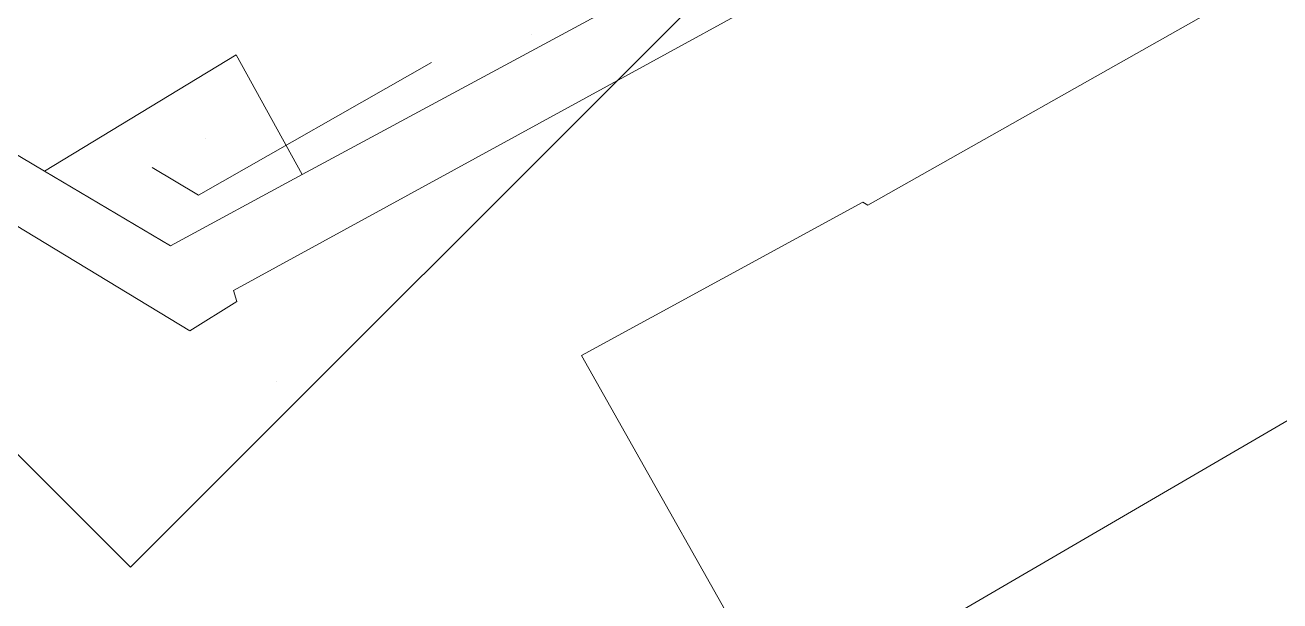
# Model space of a CAD drawing. Header units: metres. Extents: x 0 to 105485, y 0 to 425721.
# Drawn here: x 104951.6 to 104962.32, y 425437.21 to 425442.13 of the extents above; entities that cross this region are included whole.
import ezdxf

# ---------------------------------------------------------------- set-up
doc = ezdxf.new("R2010")
doc.units = ezdxf.units.M
doc.header["$MEASUREMENT"] = 0
doc.linetypes.add('KG-PERCEEL-SO', pattern=[19, 5.5, -4, 5.5, -4])
for name, color, linetype, lineweight in [('B-XX-GK-KADEMUUR-G', 150, 'Continuous', 18), ('B-XX-IE-MEUBILAIR-G', 7, 'Continuous', 18), ('B-XX-IE-MEUBILAIR_WATERWEGMEUBILAIR-G', 150, 'Continuous', 18), ('B-XX-KG-GRENS_PERCEEL-G', 150, 'KG-PERCEEL-SO', 18), ('B-XX-KW-KUNSTWERK_STEIGER-G', 170, 'Continuous', 18), ('B-XX-OG-GRENS-G', 7, 'Continuous', 18), ('B-XX-OG-WATER_HAVEN-G', 170, 'Continuous', 18), ('B-XX-VH-GESLOTENVERHARDING_BETON-G', 10, 'Continuous', 18), ('B-XX-VH-OPENVERHARDING-G', 90, 'Continuous', 18)]:
    doc.layers.add(name, color=color, linetype=linetype, lineweight=lineweight)

msp = doc.modelspace()

# ---------------------------------------------------------------- linework, layer by layer
at = {"layer": 'B-XX-GK-KADEMUUR-G', "ltscale": 0.5}
msp.add_lwpolyline([(104956.934, 425441.81), (104959.745, 425443.35), (104960.744, 425443.897), (104963.145, 425445.229), (104965.365, 425446.497), (104965.242, 425446.705), (104965.095, 425446.952), (104959.798, 425444), (104957.212, 425442.605), (104953.967, 425440.854), (104952.842, 425440.247), (104951.765, 425440.885), (104950.086, 425441.88), (104946.975, 425443.723), (104946.704, 425443.257), (104949.488, 425441.653), (104953.007, 425439.521), (104953.409, 425439.769), (104953.381, 425439.865)], close=True, dxfattribs=at)
at = {"layer": 'B-XX-IE-MEUBILAIR-G', "color": 0, "true_color": 0x604a38}
msp.add_polyline3d([(104955.928, 425442.048, 3.39), (104955.928, 425442.048, 6.39)], dxfattribs=at)
at = {"layer": 'B-XX-IE-MEUBILAIR_WATERWEGMEUBILAIR-G', "color": 0, "true_color": 0x604a38}
for points in [[(104953.14, 425441.162, 3.727), (104953.14, 425441.162, 5.227)], [(104953.747, 425439.091, 3.514), (104953.747, 425439.091, 5.014)]]:
    msp.add_polyline3d(points, dxfattribs=at)
at = {"layer": 'B-XX-KG-GRENS_PERCEEL-G', "ltscale": 0.5, "flags": 128}
msp.add_lwpolyline([(104936.313, 425450.556), (104953.082, 425440.68), (104982.477, 425457.402)], dxfattribs=at)
at = {"layer": 'B-XX-KW-KUNSTWERK_STEIGER-G', "ltscale": 0.5}
msp.add_lwpolyline([(104963.294, 425443.273), (104961.732, 425442.25), (104958.797, 425440.594), (104958.755, 425440.619), (104956.353, 425439.31), (104958.08, 425436.244), (104974.932, 425446.076)], dxfattribs=at)
at = {"layer": 'B-XX-OG-GRENS-G'}
msp.add_polyline3d([(104912.5, 425472.5, 1.455), (104917.5, 425462.5, 0.595), (104922.5, 425457.5, 1.362), (104927.5, 425452.5, 1.308), (104937.5, 425447.5, 3.443), (104947.5, 425442.5, 2.051), (104952.5, 425437.5, 3.851), (104957.5, 425442.5, 1.263), (104967.5, 425447.5, 2.407), (104972.5, 425447.5, 1.286), (104982.5, 425452.5, 0.832), (104992.5, 425457.5, 0.593), (104997.5, 425462.5, 1.441), (105007.5, 425467.5, 0.823), (105017.5, 425472.5, 0.678), (105022.5, 425477.5, 1.633), (105032.5, 425482.5, 1.235), (105042.5, 425487.5, 1.664)], dxfattribs=at)
at = {"layer": 'B-XX-OG-WATER_HAVEN-G', "ltscale": 0.5}
msp.add_lwpolyline([(104963.113, 425443.168), (104961.67, 425442.328), (104960.846, 425443.794), (104960.744, 425443.897), (104959.745, 425443.35), (104956.934, 425441.81), (104953.381, 425439.865), (104953.409, 425439.769), (104953.007, 425439.521), (104949.488, 425441.653), (104946.704, 425443.257), (104946.042, 425443.642), (104939.165, 425447.817), (104938.519, 425448.193), (104938.454, 425448.172), (104928.246, 425453.992), (104928.006, 425454.354), (104927.799, 425454.667), (104917.198, 425470.675), (104917.05, 425470.899), (104913.774, 425475.847)], dxfattribs=at)
at = {"layer": 'B-XX-VH-GESLOTENVERHARDING_BETON-G', "ltscale": 0.5}
msp.add_lwpolyline([(104951.765, 425440.885), (104952.842, 425440.247), (104953.967, 425440.854), (104953.402, 425441.876)], close=True, dxfattribs=at)
at = {"layer": 'B-XX-VH-OPENVERHARDING-G', "ltscale": 0.5}
msp.add_lwpolyline([(104949.729, 425448.848), (104949.259, 425448.041), (104949.221, 425448.063), (104948.756, 425447.277), (104949.908, 425446.586), (104949.892, 425446.56), (104952.165, 425445.207), (104950.311, 425442.215), (104950.086, 425441.88), (104951.765, 425440.885), (104953.402, 425441.876), (104953.967, 425440.854), (104957.212, 425442.605), (104959.798, 425444), (104958.506, 425446.299), (104958.073, 425447.068), (104957.34, 425448.364), (104957.315, 425448.408)], dxfattribs=at)

doc.saveas('drawing.dxf')
